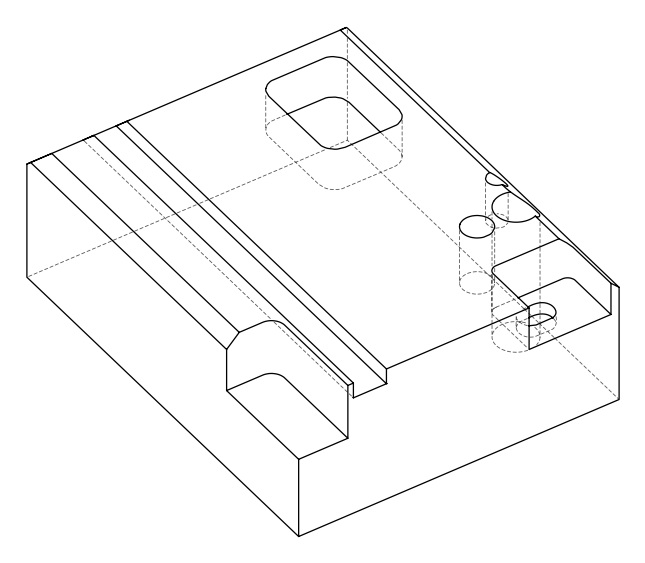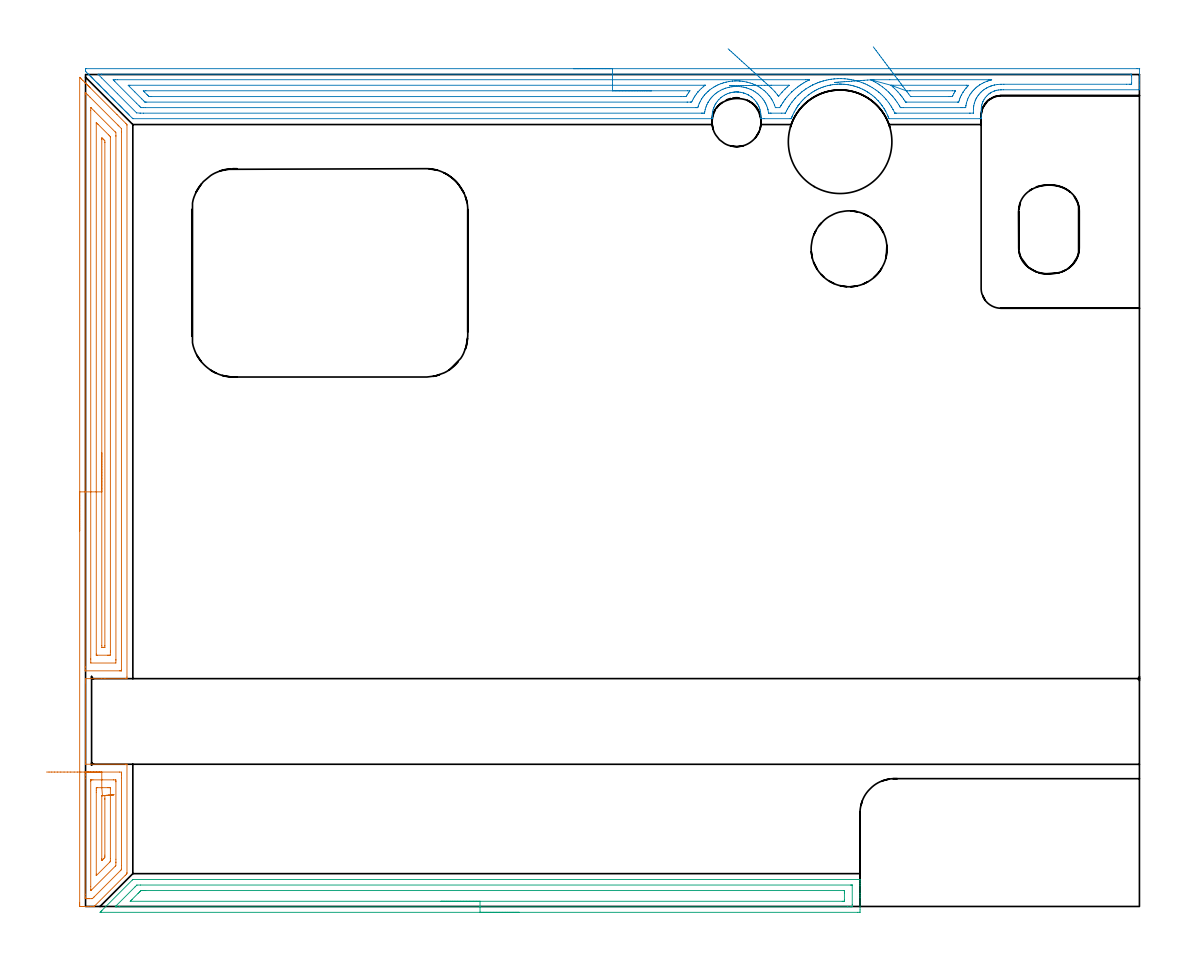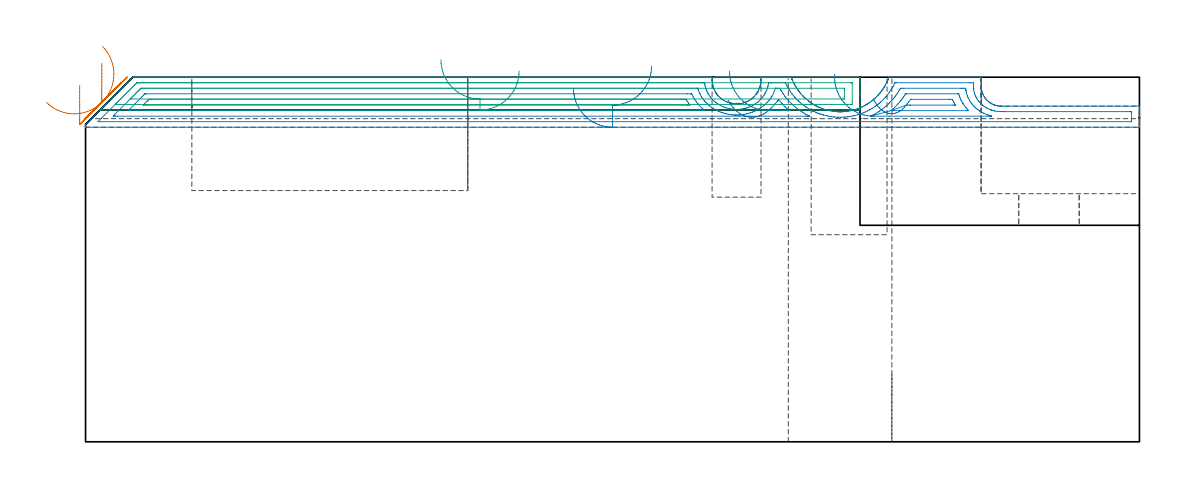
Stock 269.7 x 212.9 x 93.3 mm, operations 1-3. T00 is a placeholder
(PLAN: 13 operations, 7 tool changes, 53.4 min)
(1 AREA_MILL | FG_CHAMFER_SURFACE | UGT0205_001 | 7.82 min | 15551 mm3)
(2 AREA_MILL_1 | FG_CHAMFER_SURFACE_1 | UGT0205_001 | 9.6 min | 21459 mm3)
(3 AREA_MILL_2 | FG_CHAMFER_SURFACE_2 | UGT0205_001 | 4.81 min | 6845 mm3)
(4 MILL_CORNER_NOTCH_RECTANGULAR | CORNER_NOTCH_RECTANGULAR | NXT0201_012 | Follow Part, ap 4, ae 75% | 5.89 min | 87806 mm3)
(5 MILL_RECTANGULAR_POCKET | POCKET_RECTANGULAR_STRAIGHT | NXT0201_012 | Follow Part, ap 4, ae 75% | 5.32 min | 106301 mm3)
(6 MILL_RECTANGULAR_POCKET_1 | POCKET_RECTANGULAR_STRAIGHT_1 | NXT0201_010 | Follow Part, ap 2.5, ae 75% | 2.43 min | 11747 mm3)
(7 MILL_SLOT | SLOT_PARTIAL_RECTANGULAR | NXT0201_010 | Follow Part, ap 2.5, ae 75% | 11.99 min | 55012 mm3)
(8 MILL_RECTANGULAR_SLOT | SLOT_RECTANGULAR | NXT0201_012 | Follow Part, ap 4, ae 75% | 3.64 min | 61069 mm3)
(9 MILL_BLIND_HOLE_FROM_SOLID_MATERIAL | STEP1POCKET | NXT0201_012 | Spiral | 0.59 min | 11913 mm3)
(10 MILL_BLIND_HOLE_FROM_SOLID_MATERIAL_1 | STEP1POCKET_1 | NXT0201_010 | Spiral | 0.48 min | 3568 mm3)
(11 SPOT_DRILL | STEP1HOLE | NXT0321_9005460120000 | 0.05 min | 176 mm3)
(12 DRILL_THROUGH_HOLE_INTO_CENTER | STEP1HOLE | NXT0301_065 | 0.4 min | 6329 mm3)
(13 DRILL_TO_ENLARGE_THROUGH_HOLE | STEP1HOLE | UGT0301_388 | 0.42 min | 44346 mm3)
(TOOL UGT0205_001 | Chamfer Mill 20 x 3 x 45 deg. | D20 FL50 Z2)
(TOOL NXT0201_012 | ENDMILL 16mm [2P460-1600-NA 1630] | D16 FL38 Z6)
(TOOL NXT0201_010 | ENDMILL 10mm [2P460-1000-NA 1630] | D10 FL30 Z6)
(TOOL NXT0321_9005460120000 | NC Spot Drill, 142deg, 12mm, Carbide, Uncoated | D12 PA142 FL30 Z2)
(TOOL NXT0301_065 | Carbide Drill 9.4mm [860.1-0940-075A1-MM 2214] | D9.4 PA140 FL98 Z2)
(TOOL UGT0301_388 | Twist Drill 26.5 mm | D26.5 PA118 FL165 Z2)
(OP 1 AREA_MILL)
G17 G21 G94 G90
T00 M6
G54
G17 G0 G90 X-1.5 Y96.1 S1061 M3
G43 Z103.3 H0
Z91.2
G94 G1 Y96.138 Z90.328 F250.
Y96.252 Z89.463
Y96.441 Z88.612
Y96.703 Z87.78
Y97.037 Z86.974
Y97.44 Z86.2
Y97.908 Z85.464
Y98.44 Z84.772
Y99.029 Z84.129
Y99.672 Z83.539
Y100.364 Z83.008
Y101.1 Z82.54
Y101.874 Z82.137
Y102.68 Z81.803
Y103.512 Z81.541
Y104.364 Z81.352
Y105.228 Z81.238
Y106.1 Z81.2
X-1.499 Y212.171 Z81.199
X-1.494 Y212.183 Z81.203
X-1.474 Y212.171 Z81.224
X-1.334 Y212.035 Z81.365
X-1.247 Y211.947 Z81.453
X-1.042 Y211.742 Z81.658
X-0.7 Y211.402 Z81.996
X-0.218 Y210.918 Z82.481
X0.02 Y210.681 Z82.718
X0.175 Y210.528 Z82.87
X0.323 Y210.378 Z83.02
X0.467 Y210.234 Z83.165
X0.612 Y210.09 Z83.308
X0.751 Y209.95 Z83.449
X0.914 Y209.787 Z83.612
X1.05 Y209.652 Z83.746
X1.18 Y209.521 Z83.878
X8.05 Y202.65 Z90.749
X10.299 Y200.402 Z92.997
X10.515 Y200.183 Z93.212
X10.597 Y200.095 Z93.289
X10.6 Y199.955 Z93.3
Y58.726
X10.595 Y58.414 Z93.295
X10.593 Y58.31 Z93.293
X10.294 Y58.3 Z92.994
X4.946 Z87.646
X4.112 Z86.806
X0.003 Z82.697
Y58.182
Y57.832
X0. Y57.539 Z82.698
X0.007 Y57.467 Z82.686
X0.001 Y57.464 Z82.696
X0. Y57.462
Y57.426 Z82.7
Y57.337
X0.001 Y57.336 Z82.696
X0.007 Y57.332 Z82.686
Y57.319 Z82.688
X0. Y57.255 Z82.7
Y37.231
Y37.16 Z82.696
X0.001 Y37.159
X0. Y37.141 Z82.7
Y36.4
X10.238 Z92.937
X10.578 Y36.397 Z93.277
X10.6 Y36.39 Z93.299
Y8.67 Z93.3
X10.599 Y8.406 Z93.285
X10.5 Y8.298 Z93.194
X10.159 Y7.959 Z92.859
X2.362 Y0.162 Z85.061
X2.209 Y0.006 Z84.901
X2.19 Y0.002 Z84.882
X2.014 Y0. Z84.713
X1.31 Z84.009
X0.612 Z83.308
X-0.612 Z82.085
X-1.083 Z81.612
X-1.138 Y0.001 Z81.557
X-1.492 Y0.01 Z81.203
X-1.496 Y0.259 Z81.201
X-1.499 Y0.625
X-1.5 Y0.995 Z81.2
Y106.1
X-0.086 Z82.614
X-0.085 Y207.818 Z82.615
X-0.084 Y207.999 Z82.616
X-0.081 Y208.217 Z82.619
X-0.079 Y208.309 Z82.621
X-0.027 Y208.265 Z82.673
X0.248 Y207.999 Z82.948
X0.612 Y207.638 Z83.312
X1.145 Y207.106 Z83.845
X8.295 Y199.955 Z90.995
X8.488 Y199.761 Z91.188
X9.179 Y199.061 Z91.879
X9.184 Y198.349 Z91.884
X9.185 Y198.167 Z91.885
Y60.513
X9.184 Y60.335 Z91.884
X9.182 Y60.315 Z91.882
X9.181 Y60.311 Z91.881
X9.156 Y60.308 Z91.856
X9.045 Y60.303 Z91.745
X8.906 Y60.301 Z91.606
X8.697 Y60.3 Z91.397
X-0.053 Y60.299 Z82.647
X-0.073 Y60.303 Z82.627
X-0.077 Y60.305 Z82.623
X-0.081 Y60.327 Z82.619
X-0.084 Y60.513 Z82.616
X-0.086 Y61.226 Z82.614
Y61.407
Y106.1
X1.328 Z84.028
X1.329 Y203.692 Z84.029
X1.334 Y204.424 Z84.034
X1.335 Y204.439 Z84.035
X1.367 Y204.424 Z84.067
X1.487 Y204.31 Z84.187
X2.271 Y203.53 Z84.971
X7.613 Y198.187 Z90.313
X7.632 Y198.167 Z90.332
X7.764 Y198.012 Z90.464
X7.77 Y197.273 Z90.47
X7.771 Y197.112 Z90.471
Y63.195
X7.77 Y63.034 Z90.47
X7.764 Y62.301 Z90.464
X1.335 Z84.035
X1.333 Y62.459 Z84.033
X1.329 Y63.195 Z84.029
Y63.357
X1.328 Y106.1 Z84.028
X2.743 Z85.443
Y200.46
X2.744 Y200.532 Z85.444
X2.746 Y200.576 Z85.446
X2.747 Y200.586 Z85.447
X2.793 Y200.546 Z85.493
X3.083 Y200.264 Z85.783
X3.237 Y200.113 Z85.937
X5.863 Y197.488 Z88.563
X6.076 Y197.273 Z88.776
X6.299 Y197.04 Z88.999
X6.351 Y196.984 Z89.051
X6.353 Y196.957 Z89.053
X6.355 Y196.894 Z89.055
X6.357 Y196.768 Z89.057
Y65.371
X6.356 Y64.983 Z89.056
X6.353 Y64.482 Z89.053
X6.35 Y64.318 Z89.05
X6.197 Y64.31 Z88.897
X5.863 Y64.303 Z88.563
X5.655 Y64.301 Z88.355
X3.03 Y64.3 Z85.73
X2.851 Y64.304 Z85.551
X2.762 Y64.31 Z85.462
X2.749 Y64.313 Z85.449
X2.747 Y64.324 Z85.447
X2.745 Y64.349 Z85.445
X2.743 Y64.594 Z85.443
Y106.1
X4.157 Z86.857
Y196.334
X4.158 Y196.379 Z86.858
X4.164 Y196.721 Z86.864
X4.273 Y196.616 Z86.973
X4.518 Y196.379 Z87.218
X4.753 Y196.137 Z87.453
X4.936 Y195.928 Z87.636
X4.942 Y195.532 Z87.642
X4.943 Y195.486 Z87.643
Y66.752
X4.938 Y66.338 Z87.638
X4.937 Y66.319 Z87.637
X4.904 Y66.31 Z87.604
X4.805 Y66.305 Z87.505
X4.686 Y66.301 Z87.386
X4.573 Y66.3 Z87.273
X4.281 Y66.302 Z86.981
X4.235 Y66.304 Z86.935
X4.188 Y66.31 Z86.888
X4.164 Y66.319 Z86.864
X4.157 Y66.77 Z86.857
Y106.1
Y106.972 Z86.895
Y107.836 Z87.009
Y108.688 Z87.198
Y109.52 Z87.46
Y110.326 Z87.794
Y111.1 Z88.197
Y111.836 Z88.665
Y112.528 Z89.196
Y113.171 Z89.786
Y113.76 Z90.429
Y114.292 Z91.121
Y114.76 Z91.857
Y115.163 Z92.631
Y115.497 Z93.437
Y115.759 Z94.269
Y115.948 Z95.12
Y116.062 Z95.985
Y116.1 Z96.857
G0 Z103.3
X-9.986 Y34.4
Z86.856
G1 X-9.342 Z86.267
X-8.65 Z85.736
X-7.915 Z85.267
X-7.141 Z84.864
X-6.335 Z84.531
X-5.503 Z84.268
X-4.651 Z84.079
X-3.786 Z83.966
X-2.915 Z83.928
X-2.043 Z83.966
X-1.178 Z84.079
X-0.326 Z84.268
X0.506 Z84.531
X1.312 Z84.864
X2.085 Z85.267
X2.821 Z85.736
X3.513 Z86.267
X4.156 Z86.856
X8.677 Y34.398 Z91.377
X9.173 Y34.39 Z91.873
X9.183 Y33.882 Z91.883
X9.184 Y33.698 Z91.884
X9.186 Y32.985 Z91.886
Y32.804
Y10.458
X9.185 Y9.746 Z91.885
X9.182 Y9.564 Z91.882
X9.179 Y9.476 Z91.879
X9.175 Y9.436 Z91.875
X9.143 Y9.401 Z91.843
X9.034 Y9.287 Z91.734
X8.896 Y9.147 Z91.596
X2.163 Y2.413 Z84.863
X1.818 Y2.075 Z84.518
X1.77 Y2.032 Z84.47
X1.738 Y2.01 Z84.438
X1.689 Y2.007 Z84.389
X1.487 Y2.003 Z84.187
X1.016 Y2. Z83.716
X0.612 Z83.312
X0.14 Y2.001 Z82.84
X-0.028 Y2.007 Z82.672
X-0.061 Y2.01 Z82.639
X-0.079 Y2.021 Z82.621
X-0.081 Y2.058 Z82.619
X-0.084 Y2.231 Z82.616
X-0.085 Y2.413 Z82.615
X-0.086 Y3.126 Z82.614
Y32.804
X-0.084 Y33.515 Z82.616
X-0.082 Y33.698 Z82.618
X-0.071 Y34.396 Z82.629
X0.612 Y34.399 Z83.312
X0.8 Y34.4 Z83.5
X4.156 Z86.856
Y32.4
X7.134 Y32.399 Z89.834
X7.613 Y32.391 Z90.313
X7.765 Y32.387 Z90.465
X7.769 Y32.072 Z90.469
X7.771 Y31.91 Z90.471
Y12.083
X7.77 Y11.351 Z90.47
X7.768 Y11.192 Z90.468
X7.751 Y10.458 Z90.451
X7.683 Y10.385 Z90.383
X7.613 Y10.313 Z90.313
X1.487 Y4.187 Z84.187
X1.335 Y4.057 Z84.035
X1.332 Y4.201 Z84.032
X1.33 Y4.362 Z84.03
X1.328 Y5.094 Z84.028
X1.329 Y32.072 Z84.029
X1.332 Y32.234 Z84.032
X1.335 Y32.341 Z84.035
X1.343 Y32.391 Z84.043
X1.368 Y32.393 Z84.068
X1.487 Y32.397 Z84.187
X1.883 Y32.4 Z84.583
X4.156 Z86.856
Y30.4
X5.591 Z88.291
X5.863 Y30.398 Z88.563
X6.134 Y30.394 Z88.834
X6.315 Y30.39 Z89.015
X6.351 Y30.379 Z89.051
X6.353 Y30.351 Z89.053
X6.355 Y30.291 Z89.055
X6.357 Y30.122 Z89.057
X6.356 Y12.245 Z89.056
X6.354 Y11.744 Z89.054
X6.35 Y11.547 Z89.05
X6.344 Y11.505 Z89.044
X6.309 Y11.466 Z89.009
X6.201 Y11.351 Z88.901
X2.818 Y7.967 Z85.518
X2.78 Y7.931 Z85.48
X2.755 Y7.911 Z85.455
X2.75 Y7.909 Z85.45
X2.748 Y7.92 Z85.448
X2.744 Y8.031 Z85.444
X2.743 Y8.1 Z85.443
Y8.281
Y29.228
X2.744 Y29.733 Z85.444
X2.747 Y30.122 Z85.447
X2.75 Y30.372 Z85.45
X2.758 Y30.39 Z85.458
X2.803 Y30.394 Z85.503
X2.875 Y30.398 Z85.575
X2.966 Y30.4 Z85.666
X4.156 Z86.856
X4.323 Y28.348 Z87.023
X4.926 Y28.397 Z87.626
X4.931 Y28.393 Z87.631
X4.937 Y28.386 Z87.637
X4.939 Y28.335 Z87.639
X4.943 Y27.532 Z87.643
Y27.486
Y13.139
X4.938 Y12.738 Z87.638
X4.934 Y12.544 Z87.634
X4.874 Y12.478 Z87.574
X4.818 Y12.419 Z87.518
X4.647 Y12.245 Z87.347
X4.552 Y12.15 Z87.252
X4.376 Y11.976 Z87.076
X4.206 Y11.81 Z86.906
X4.169 Y11.778 Z86.869
X4.164 Y11.776 Z86.864
X4.162 Y11.802 Z86.862
X4.159 Y11.881 Z86.859
X4.157 Y12.2 Z86.857
Y28.289
X4.158 Y28.335 Z86.858
X4.323 Y28.348 Z87.023
X4.912 Y28.397 Z87.666
X5.442 Y28.441 Z88.357
X5.911 Y28.479 Z89.092
X6.314 Y28.513 Z89.865
X6.648 Y28.54 Z90.67
X6.91 Y28.562 Z91.502
X7.1 Y28.578 Z92.353
X7.215 Y28.587 Z93.218
X7.254 Y28.59 Z94.09
X7.218 Y28.587 Z94.961
X7.106 Y28.578 Z95.826
X6.919 Y28.563 Z96.678
X6.659 Y28.541 Z97.511
X6.328 Y28.514 Z98.317
X5.928 Y28.481 Z99.092
X5.462 Y28.442 Z99.828
X4.934 Y28.399 Z100.521
X4.347 Y28.35 Z101.166
G0 Z103.3
M5
M2
(OP 2 AREA_MILL_1)
G17 G21 G94 G90
T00 M6
G54
G17 G0 G90 X124.85 Y214.4 S1061 M3
G43 Z103.3 H0
Z90.5
G94 G1 X124.888 Z89.628 F250.
X125.002 Z88.764
X125.191 Z87.912
X125.453 Z87.08
X125.787 Z86.274
X126.19 Z85.5
X126.659 Z84.764
X127.19 Z84.072
X127.779 Z83.429
X128.422 Z82.84
X129.114 Z82.309
X129.85 Z81.84
X130.624 Z81.437
X131.43 Z81.103
X132.262 Z80.841
X133.114 Z80.652
X133.979 Z80.538
X134.85 Z80.5
X269.099
X269.697 Y214.397 Z80.499
X269.698 Y214.396 Z80.5
X269.7 Y212.907 Z81.988
Y211.433 Z83.464
Y210.23 Z84.664
Y209.61 Z85.289
Y209.235 Z85.664
Y209.117 Z85.775
X269.69 Y209.003 Z85.888
X269.545 Y209. Z85.9
X234.854 Y208.997 Z85.901
X234.323 Z85.899
X234.305 Y208.996
X234.248 Y208.994 Z85.902
X234.1 Y208.986 Z85.904
X233.651 Y208.949 Z85.949
X233.205 Y208.871 Z86.024
X232.967 Y208.811 Z86.081
X232.919 Y208.8 Z86.094
X232.762 Y208.755 Z86.144
X232.722 Y208.743 Z86.156
X232.638 Y208.717 Z86.181
X232.521 Y208.669 Z86.226
X232.311 Y208.586 Z86.312
X231.857 Y208.363 Z86.535
X231.629 Y208.224 Z86.671
X231.503 Y208.149 Z86.748
X231.417 Y208.098 Z86.8
X231.331 Y208.034 Z86.865
X231.196 Y207.933 Z86.967
X231.09 Y207.851 Z87.045
X231.061 Y207.83 Z87.068
X230.784 Y207.583 Z87.317
X230.523 Y207.32 Z87.578
X230.221 Y206.943 Z87.955
X229.93 Y206.508 Z88.389
X229.683 Y206.056 Z88.843
X229.629 Y205.943 Z88.957
X229.565 Y205.77 Z89.129
X229.488 Y205.559 Z89.341
X229.371 Y205.169 Z89.73
X229.311 Y204.877 Z90.02
X229.279 Y204.726 Z90.171
X229.261 Y204.569 Z90.328
X229.226 Y204.281 Z90.616
X229.204 Y203.393 Z91.504
X229.199 Y201.933 Z92.962
X229.19 Y201.603 Z93.29
X228.952 Y201.6 Z93.3
X205.756
X205.606 Y201.603 Z93.289
X205.548 Y201.734 Z93.161
X205.426 Y202.045 Z92.854
X205.366 Y202.201 Z92.698
X205.31 Y202.329 Z92.571
X205.233 Y202.507 Z92.392
X204.802 Y203.393 Z91.504
X204.724 Y203.539 Z91.357
X204.633 Y203.713 Z91.187
X204.593 Y203.788 Z91.112
X204.447 Y204.036 Z90.863
X204.418 Y204.081 Z90.818
X204.291 Y204.282 Z90.618
X203.972 Y204.748 Z90.151
X203.882 Y204.877 Z90.018
X203.79 Y205.014 Z89.885
X203.699 Y205.147 Z89.752
X203.675 Y205.177 Z89.722
X203.556 Y205.324 Z89.572
X203.383 Y205.542 Z89.358
X203.323 Y205.617 Z89.282
X203.193 Y205.77 Z89.127
X202.951 Y206.056 Z88.843
X202.856 Y206.16 Z88.739
X202.806 Y206.216 Z88.684
X202.444 Y206.584 Z88.314
X202.074 Y206.942 Z87.954
X201.911 Y207.091 Z87.805
X201.891 Y207.107 Z87.788
X201.467 Y207.464 Z87.434
X201.008 Y207.829 Z87.067
X200.55 Y208.149 Z86.749
X200.404 Y208.244 Z86.651
X200.261 Y208.339 Z86.558
X200.122 Y208.43 Z86.467
X200.096 Y208.446 Z86.452
X199.958 Y208.528 Z86.368
X199.643 Y208.717 Z86.181
X199.511 Y208.789 Z86.11
X199.228 Y208.943 Z85.956
X198.783 Y209.163 Z85.735
X198.336 Y209.369 Z85.531
X198.042 Y209.49 Z85.409
X197.749 Y209.605 Z85.294
X197.661 Y209.636 Z85.262
X197.44 Y209.715 Z85.184
X196.994 Y209.858 Z85.04
X196.717 Y209.937 Z84.959
X196.546 Y209.987 Z84.91
X196.099 Y210.099 Z84.799
X195.943 Y210.132 Z84.766
X195.651 Y210.196 Z84.704
X195.205 Y210.275 Z84.624
X195.051 Y210.297 Z84.601
X194.757 Y210.34 Z84.559
X194.311 Y210.389 Z84.509
X194.159 Y210.401 Z84.497
X193.863 Y210.424 Z84.475
X193.528 Y210.437 Z84.462
X193.36 Y210.443 Z84.454
X193.266 Y210.442 Z84.45
X193.217 Z84.449
X193.024 Y210.444
X192.929 Y210.445 Z84.452
X192.857
X192.522 Y210.43 Z84.463
X192.374 Y210.42 Z84.471
X192.075 Y210.403 Z84.493
X191.692 Y210.368 Z84.531
X191.628 Y210.362 Z84.537
X191.164 Y210.302 Z84.598
X190.733 Y210.231 Z84.667
X190.59 Y210.201 Z84.694
X190.287 Y210.143 Z84.755
X189.839 Y210.037 Z84.862
X189.393 Y209.912 Z84.987
X189.204 Y209.851 Z85.048
X188.806 Y209.718 Z85.174
X188.498 Y209.622 Z85.277
X188.451 Y209.605 Z85.294
X188.435 Y209.599 Z85.301
X188.36 Y209.568 Z85.331
X188.026 Y209.432 Z85.465
X187.604 Y209.25 Z85.649
X187.155 Y209.033 Z85.865
X187.021 Y208.963 Z85.934
X186.71 Y208.803 Z86.096
X186.575 Y208.728 Z86.17
X186.556 Y208.717 Z86.181
X186.146 Y208.463 Z86.436
X185.816 Y208.258 Z86.642
X185.683 Y208.166 Z86.733
X185.196 Y207.831 Z87.069
X185.131 Y207.781 Z87.119
X184.922 Y207.618 Z87.28
X184.126 Y206.943 Z87.956
X184.028 Y206.855 Z88.044
X183.899 Y206.726 Z88.172
X183.632 Y206.46 Z88.438
X183.453 Y206.272 Z88.627
X183.248 Y206.056 Z88.843
X183.134 Y205.926 Z88.973
X182.784 Y205.491 Z89.409
X182.651 Y205.324 Z89.572
X182.561 Y205.213 Z89.686
X182.525 Y205.169 Z89.73
X182.366 Y204.954 Z89.945
X182.309 Y204.877 Z90.019
X182.263 Y204.816 Z90.082
X182.239 Y204.784 Z90.115
X182.054 Y204.497 Z90.401
X182.012 Y204.431 Z90.465
X181.966 Y204.361 Z90.537
X181.914 Y204.282 Z90.617
X181.796 Y204.081 Z90.817
X181.741 Y203.985 Z90.91
X181.669 Y203.864 Z91.035
X181.392 Y203.394 Z91.505
X181.345 Y203.309 Z91.59
X180.97 Y202.507 Z92.392
X180.84 Y202.201 Z92.695
X180.782 Y202.064 Z92.834
X180.776 Y202.051 Z92.848
X180.639 Y201.707 Z93.19
X180.594 Y201.604 Z93.29
X180.33 Y201.6 Z93.3
X173.639
X172.831 Y201.606 Z93.292
X172.834 Y201.74 Z93.159
X172.843 Y202.063 Z92.836
X172.833 Y202.507 Z92.392
X172.795 Y202.952 Z91.948
X172.725 Y203.395 Z91.505
X172.62 Y203.84 Z91.059
X172.557 Y204.051 Z90.848
X172.487 Y204.28 Z90.617
X172.433 Y204.431 Z90.464
X172.404 Y204.512 Z90.385
X172.301 Y204.742 Z90.156
X172.256 Y204.843 Z90.055
X172.091 Y205.167 Z89.728
X171.995 Y205.324 Z89.571
X171.864 Y205.542 Z89.358
X171.855 Y205.557 Z89.342
X171.817 Y205.619 Z89.28
X171.713 Y205.77 Z89.126
X171.517 Y206.056 Z88.843
X171.102 Y206.518 Z88.381
X170.664 Y206.943 Z87.956
X170.616 Y206.985 Z87.914
X170.368 Y207.169 Z87.729
X170.249 Y207.257 Z87.639
X170.177 Y207.311 Z87.586
X169.722 Y207.607 Z87.289
X169.625 Y207.661 Z87.234
X169.518 Y207.721 Z87.175
X169.308 Y207.83 Z87.068
X168.827 Y208.028 Z86.868
X168.732 Y208.059 Z86.835
X168.547 Y208.124 Z86.775
X168.472 Y208.149 Z86.749
X168.383 Y208.179 Z86.719
X167.933 Y208.296 Z86.602
X167.84 Y208.312 Z86.584
X167.487 Y208.377 Z86.523
X167.072 Y208.422 Z86.47
X167.039 Y208.426 Z86.467
X166.973 Y208.431 Z86.464
X166.937 Y208.433 Z86.461
X166.815 Y208.442 Z86.456
X166.592 Y208.448 Z86.45
X166.502 Y208.446 Z86.453
X166.368 Y208.441 Z86.456
X166.145 Y208.426 Z86.469
X166.053 Y208.413 Z86.479
X165.82 Y208.387 Z86.508
X165.697 Y208.372 Z86.523
X165.251 Y208.291 Z86.603
X165.164 Y208.267 Z86.626
X165.075 Y208.246 Z86.651
X164.986 Y208.223 Z86.676
X164.801 Y208.175 Z86.725
X164.357 Y208.023 Z86.876
X163.895 Y207.83 Z87.068
X163.826 Y207.791 Z87.105
X163.462 Y207.596 Z87.303
X163.006 Y207.301 Z87.599
X162.752 Y207.108 Z87.788
X162.636 Y207.021 Z87.875
X162.568 Y206.971 Z87.927
X162.535 Y206.943 Z87.955
X162.094 Y206.514 Z88.385
X161.684 Y206.056 Z88.843
X161.379 Y205.613 Z89.286
X161.249 Y205.398 Z89.5
X161.204 Y205.324 Z89.573
X161.149 Y205.234 Z89.665
X161.11 Y205.169 Z89.73
X160.926 Y204.802 Z90.097
X160.78 Y204.47 Z90.427
X160.766 Y204.431 Z90.466
X160.712 Y204.281 Z90.617
X160.58 Y203.84 Z91.058
X160.475 Y203.394 Z91.504
X160.448 Y203.222 Z91.677
X160.405 Y202.952 Z91.947
X160.394 Y202.82 Z92.079
X160.367 Y202.507 Z92.392
X160.361 Y202.063 Z92.836
X160.367 Y201.896 Z93.003
X160.371 Y201.672 Z93.221
X160.368 Y201.603 Z93.289
X160.257 Y201.6 Z93.3
X12.161
X12.105 Y201.606 Z93.291
X12.068 Y201.634 Z93.264
X11.956 Y201.744 Z93.155
X11.269 Y202.432 Z92.467
X11.201 Y202.498 Z92.398
X11.135 Y202.565 Z92.334
X10.971 Y202.729 Z92.17
X10.904 Y202.796 Z92.101
X10.839 Y202.862 Z92.037
X10.674 Y203.027 Z91.872
X10.607 Y203.093 Z91.803
X10.542 Y203.159 Z91.74
X10.377 Y203.325 Z91.574
X10.31 Y203.391 Z91.506
X10.245 Y203.456 Z91.443
X10.079 Y203.622 Z91.277
X10.012 Y203.688 Z91.209
X9.948 Y203.753 Z91.146
X9.782 Y203.92 Z90.979
X9.715 Y203.985 Z90.911
X9.651 Y204.051 Z90.849
X9.484 Y204.218 Z90.681
X9.418 Y204.283 Z90.614
X9.355 Y204.348 Z90.551
X9.187 Y204.515 Z90.384
X9.121 Y204.58 Z90.316
X9.058 Y204.645 Z90.254
X8.89 Y204.813 Z90.086
X8.824 Y204.877 Z90.019
X8.761 Y204.942 Z89.957
X8.592 Y205.111 Z89.788
X8.527 Y205.175 Z89.722
X8.464 Y205.239 Z89.66
X8.295 Y205.408 Z89.491
X8.23 Y205.472 Z89.424
X8.168 Y205.536 Z89.363
X7.998 Y205.706 Z89.193
X7.933 Y205.77 Z89.127
X7.871 Y205.833 Z89.066
X7.7 Y206.004 Z88.895
X7.636 Y206.067 Z88.83
X7.574 Y206.13 Z88.769
X7.403 Y206.301 Z88.598
X7.339 Y206.364 Z88.532
X7.277 Y206.427 Z88.472
X7.105 Y206.599 Z88.3
X7.042 Y206.662 Z88.235
X6.98 Y206.724 Z88.175
X6.808 Y206.897 Z88.002
X6.745 Y206.959 Z87.938
X6.684 Y207.021 Z87.878
X6.511 Y207.195 Z87.705
X6.448 Y207.257 Z87.64
X6.387 Y207.318 Z87.581
X6.213 Y207.492 Z87.407
X6.15 Y207.554 Z87.343
X6.09 Y207.615 Z87.284
X5.916 Y207.79 Z87.109
X5.853 Y207.851 Z87.045
X5.793 Y207.913 Z86.987
X5.618 Y208.088 Z86.812
X5.556 Y208.149 Z86.748
X5.496 Y208.21 Z86.689
X5.321 Y208.385 Z86.514
X5.259 Y208.446 Z86.451
X5.2 Y208.507 Z86.392
X5.024 Y208.683 Z86.216
X4.962 Y208.743 Z86.153
X4.903 Y208.804 Z86.095
X4.726 Y208.981 Z85.919
X4.665 Y209.041 Z85.856
X4.606 Y209.101 Z85.798
X4.429 Y209.278 Z85.621
X4.368 Y209.338 Z85.559
X4.309 Y209.398 Z85.501
X4.132 Y209.576 Z85.323
X4.071 Y209.636 Z85.261
X4.013 Y209.695 Z85.204
X3.834 Y209.874 Z85.025
X3.774 Y209.933 Z84.964
X3.716 Y209.992 Z84.907
X3.537 Y210.171 Z84.728
X3.477 Y210.23 Z84.667
X3.419 Y210.289 Z84.61
X3.239 Y210.469 Z84.43
X3.18 Y210.528 Z84.369
X3.122 Y210.586 Z84.313
X2.942 Y210.767 Z84.132
X2.883 Y210.825 Z84.072
X2.825 Y210.883 Z84.016
X2.645 Y211.064 Z83.835
X2.586 Y211.122 Z83.774
X2.529 Y211.18 Z83.719
X2.347 Y211.362 Z83.537
X2.289 Y211.42 Z83.477
X2.232 Y211.478 Z83.422
X2.05 Y211.66 Z83.239
X1.991 Y211.717 Z83.18
X1.935 Y211.775 Z83.125
X1.752 Y211.957 Z82.942
X1.694 Y212.015 Z82.882
X1.638 Y212.072 Z82.828
X1.455 Y212.255 Z82.644
X1.397 Y212.312 Z82.585
X1.342 Y212.369 Z82.53
X1.158 Y212.553 Z82.346
X1.1 Y212.609 Z82.288
X1.045 Y212.666 Z82.233
X0.86 Y212.85 Z82.049
X0.803 Y212.907 Z81.99
X0.638 Y213.074 Z81.826
X0.563 Y213.149 Z81.751
X0.174 Y213.537 Z81.362
X-0.032 Y213.773 Z81.126
X-0.037 Y213.782 Z81.116
X-0.01 Y214.042 Z80.858
X0.01 Y214.394 Z80.506
X0.06 Y214.4 Z80.5
X0.068
X134.85
Y212.986 Z81.914
X267.394 Y212.985 Z81.915
X267.551 Y212.982 Z81.918
X267.655 Y212.979 Z81.921
X267.691 Y212.972 Z81.928
X267.693 Y212.961 Z81.939
X267.696 Y212.907 Z81.993
X267.7 Y212.522 Z82.378
Y210.737 Z84.163
X267.698 Y210.609 Z84.291
X267.695 Y210.506 Z84.394
X267.69 Y210.439 Z84.461
X267.683 Y210.421 Z84.479
X267.668 Y210.42 Z84.48
X267.315 Y210.415 Z84.485
X267.13 Y210.414 Z84.486
X266.422
X235.016 Y210.412 Z84.488
X234.305 Y210.406 Z84.494
X234.134 Y210.401 Z84.499
X233.413 Y210.347 Z84.553
X233.307 Y210.336 Z84.564
X232.648 Y210.23 Z84.67
X232.521 Y210.202 Z84.698
X232.141 Y210.098 Z84.802
X231.848 Y210.011 Z84.889
X231.754 Y209.98 Z84.92
X231.629 Y209.933 Z84.967
X231.208 Y209.758 Z85.142
X230.737 Y209.528 Z85.372
X230.613 Y209.462 Z85.438
X230.399 Y209.338 Z85.562
X230.057 Y209.126 Z85.774
X229.844 Y208.972 Z85.928
X229.546 Y208.744 Z86.156
X229.212 Y208.446 Z86.454
X229.079 Y208.32 Z86.58
X228.952 Y208.191 Z86.709
X228.658 Y207.848 Z87.052
X228.427 Y207.554 Z87.346
X228.279 Y207.335 Z87.565
X228.06 Y207.003 Z87.897
X227.939 Y206.783 Z88.117
X227.876 Y206.662 Z88.238
X227.737 Y206.38 Z88.52
X227.657 Y206.173 Z88.727
X227.517 Y205.77 Z89.13
X227.436 Y205.501 Z89.399
X227.301 Y204.877 Z90.023
X227.282 Y204.764 Z90.136
X227.243 Y204.399 Z90.501
X227.22 Y203.985 Z90.915
X227.218 Y203.935 Z90.965
X227.202 Y203.093 Z91.807
X227.201 Y203.061 Z91.839
X227.194 Y203.028 Z91.872
X227.168 Y203.021 Z91.879
X226.354 Y203.015 Z91.885
X226.276 Y203.014 Z91.886
X207.462
X207.304 Y203.016 Z91.884
X207.199 Y203.018 Z91.882
X207.119 Y203.021 Z91.879
X207.102 Y203.033 Z91.867
X207.071 Y203.093 Z91.807
X206.649 Y203.94 Z90.96
X206.633 Y203.97 Z90.93
X206.624 Y203.985 Z90.915
X206.308 Y204.537 Z90.363
X206.094 Y204.877 Z90.023
X205.756 Y205.383 Z89.517
X205.484 Y205.77 Z89.13
X204.864 Y206.545 Z88.355
X204.762 Y206.662 Z88.238
X204.383 Y207.077 Z87.823
X203.972 Y207.501 Z87.399
X203.917 Y207.554 Z87.346
X203.48 Y207.958 Z86.942
X203.08 Y208.301 Z86.599
X202.903 Y208.446 Z86.454
X202.501 Y208.762 Z86.138
X202.188 Y208.985 Z85.915
X201.666 Y209.338 Z85.562
X201.296 Y209.573 Z85.327
X200.719 Y209.915 Z84.985
X200.404 Y210.08 Z84.82
X200.105 Y210.23 Z84.67
X199.511 Y210.507 Z84.393
X199.025 Y210.716 Z84.184
X198.619 Y210.871 Z84.029
X197.891 Y211.122 Z83.778
X197.727 Y211.173 Z83.727
X197.655 Y211.194 Z83.706
X196.835 Y211.409 Z83.491
X196.465 Y211.492 Z83.408
X195.943 Y211.595 Z83.305
X195.378 Y211.687 Z83.213
X195.051 Y211.732 Z83.168
X194.372 Y211.801 Z83.099
X194.159 Y211.817 Z83.083
X193.43 Y211.851 Z83.049
X193.266 Y211.853 Z83.047
X192.539 Y211.85 Z83.05
X192.514 Y211.849 Z83.051
X192.374 Y211.84 Z83.06
X191.707 Y211.79 Z83.11
X191.482 Y211.768 Z83.132
X190.902 Y211.702 Z83.198
X190.756 Y211.682 Z83.218
X190.59 Y211.656 Z83.244
X190.137 Y211.575 Z83.325
X189.698 Y211.488 Z83.412
X189.402 Y211.418 Z83.482
X188.806 Y211.264 Z83.636
X188.695 Y211.233 Z83.667
X188.33 Y211.122 Z83.778
X187.971 Y211.007 Z83.893
X187.914 Y210.987 Z83.913
X187.593 Y210.875 Z84.025
X187.359 Y210.785 Z84.115
X187.021 Y210.648 Z84.252
X186.73 Y210.522 Z84.378
X186.129 Y210.25 Z84.65
X186.116 Y210.244 Z84.656
X186.088 Y210.23 Z84.67
X185.531 Y209.937 Z84.963
X185.237 Y209.772 Z85.128
X184.967 Y209.608 Z85.292
X184.53 Y209.338 Z85.562
X184.39 Y209.248 Z85.652
X184.345 Y209.218 Z85.682
X183.893 Y208.898 Z86.002
X183.453 Y208.574 Z86.326
X183.381 Y208.518 Z86.382
X183.295 Y208.446 Z86.454
X182.898 Y208.109 Z86.791
X182.561 Y207.818 Z87.082
X182.424 Y207.691 Z87.209
X182.284 Y207.554 Z87.346
X181.669 Y206.925 Z87.975
X181.543 Y206.787 Z88.113
X181.434 Y206.662 Z88.238
X181.138 Y206.3 Z88.6
X180.776 Y205.854 Z89.046
X180.74 Y205.806 Z89.094
X180.714 Y205.77 Z89.13
X180.372 Y205.282 Z89.618
X180.108 Y204.877 Z90.023
X180.021 Y204.74 Z90.16
X179.884 Y204.513 Z90.387
X179.691 Y204.178 Z90.722
X179.584 Y203.985 Z90.915
X179.383 Y203.595 Z91.305
X179.133 Y203.093 Z91.807
X179.102 Y203.037 Z91.863
X179.091 Y203.021 Z91.879
X179.067 Y203.018 Z91.882
X178.992 Y203.017 Z91.883
X178.179 Y203.014 Z91.886
X175.424
X175.345
X175.187 Y203.016 Z91.884
X174.871 Y203.021 Z91.879
X174.8 Y203.023 Z91.877
X174.798 Y203.029 Z91.871
X174.791 Y203.051 Z91.849
X174.783 Y203.093 Z91.807
X174.636 Y203.88 Z91.02
X174.612 Y203.985 Z90.915
X174.596 Y204.05 Z90.85
X174.531 Y204.282 Z90.618
X174.326 Y204.877 Z90.023
X174.113 Y205.351 Z89.549
X173.892 Y205.77 Z89.13
X173.8 Y205.93 Z88.97
X173.639 Y206.193 Z88.707
X173.313 Y206.662 Z88.238
X172.747 Y207.31 Z87.59
X172.497 Y207.554 Z87.346
X172.166 Y207.868 Z87.032
X171.855 Y208.107 Z86.793
X171.374 Y208.446 Z86.454
X170.963 Y208.709 Z86.191
X170.401 Y209.008 Z85.892
X170.071 Y209.146 Z85.754
X169.576 Y209.338 Z85.562
X169.179 Y209.47 Z85.43
X168.993 Y209.524 Z85.376
X168.582 Y209.627 Z85.273
X168.286 Y209.685 Z85.215
X167.866 Y209.759 Z85.141
X167.394 Y209.815 Z85.086
X166.883 Y209.849 Z85.051
X166.502 Y209.855 Z85.045
X166.008 Y209.832 Z85.068
X165.61 Y209.791 Z85.109
X165.209 Y209.739 Z85.161
X164.718 Y209.649 Z85.251
X164.467 Y209.589 Z85.311
X163.826 Y209.409 Z85.491
X163.772 Y209.392 Z85.508
X163.615 Y209.338 Z85.562
X163.124 Y209.148 Z85.752
X163.045 Y209.115 Z85.785
X162.933 Y209.064 Z85.836
X162.521 Y208.859 Z86.041
X162.041 Y208.587 Z86.313
X161.954 Y208.533 Z86.367
X161.821 Y208.446 Z86.454
X161.427 Y208.168 Z86.732
X161.149 Y207.959 Z86.941
X160.929 Y207.774 Z87.126
X160.699 Y207.554 Z87.346
X160.479 Y207.336 Z87.564
X160.257 Y207.1 Z87.8
X160.053 Y206.866 Z88.034
X159.887 Y206.662 Z88.238
X159.674 Y206.353 Z88.547
X159.365 Y205.879 Z89.021
X159.324 Y205.81 Z89.09
X159.302 Y205.77 Z89.13
X159.025 Y205.218 Z89.682
X158.875 Y204.877 Z90.023
X158.768 Y204.583 Z90.317
X158.593 Y203.985 Z90.915
X158.568 Y203.89 Z91.01
X158.473 Y203.455 Z91.445
X158.423 Y203.143 Z91.757
X158.414 Y203.093 Z91.807
X158.404 Y203.042 Z91.858
X158.398 Y203.023 Z91.877
X158.212 Y203.019 Z91.881
X157.897 Y203.016 Z91.884
X157.739 Y203.014 Z91.886
X157.66
X14.837
X14.02 Y203.018 Z91.882
X13.945 Y203.021 Z91.879
X13.063 Y203.093 Z91.807
X13.053 Y203.099 Z91.801
X8.155 Y208. Z86.9
X4.144 Y212.015 Z82.885
X3.255 Y212.907 Z81.993
X3.239 Y212.925 Z81.975
X3.219 Y212.979 Z81.921
X3.239 Y212.98 Z81.92
X4.053 Y212.985 Z81.915
X4.132 Y212.986 Z81.914
X134.85
Y211.571 Z83.329
X184.345
X184.789
X184.933 Y211.569 Z83.331
X185.237 Y211.564 Z83.336
X185.271 Y211.551 Z83.349
X185.257 Y211.541 Z83.359
X185.237 Y211.53 Z83.37
X184.371 Y211.097 Z83.803
X184.345 Y211.083 Z83.817
X183.809 Y210.767 Z84.133
X183.453 Y210.551 Z84.349
X183.256 Y210.427 Z84.473
X182.954 Y210.23 Z84.67
X182.72 Y210.071 Z84.829
X182.561 Y209.958 Z84.942
X182.205 Y209.694 Z85.206
X181.744 Y209.338 Z85.562
X181.702 Y209.304 Z85.596
X181.669 Y209.276 Z85.624
X181.224 Y208.891 Z86.009
X180.776 Y208.5 Z86.4
X180.749 Y208.474 Z86.426
X180.721 Y208.446 Z86.454
X179.869 Y207.569 Z87.331
X179.857 Y207.554 Z87.346
X179.466 Y207.08 Z87.82
X179.125 Y206.662 Z88.238
X179.066 Y206.588 Z88.312
X178.992 Y206.492 Z88.408
X178.693 Y206.069 Z88.831
X178.488 Y205.77 Z89.13
X178.335 Y205.535 Z89.365
X178.1 Y205.161 Z89.739
X177.993 Y204.984 Z89.916
X177.928 Y204.877 Z90.023
X177.65 Y204.435 Z90.465
X176.641 Y204.429 Z90.471
X176.58 Y204.43 Z90.47
X176.55 Y204.432 Z90.468
X176.541 Y204.435 Z90.465
X176.535 Y204.448 Z90.452
X176.316 Y205.096 Z89.804
X176.023 Y205.77 Z89.13
X175.708 Y206.377 Z88.523
X175.533 Y206.662 Z88.238
X175.424 Y206.836 Z88.064
X175.125 Y207.261 Z87.639
X174.884 Y207.554 Z87.346
X174.531 Y207.958 Z86.942
X174.051 Y208.446 Z86.454
X173.639 Y208.824 Z86.076
X172.943 Y209.338 Z85.562
X172.747 Y209.475 Z85.425
X172.352 Y209.733 Z85.167
X171.855 Y210.003 Z84.897
X171.409 Y210.23 Z84.67
X170.963 Y210.413 Z84.487
X170.66 Y210.533 Z84.367
X170.071 Y210.736 Z84.164
X169.37 Y210.931 Z83.969
X169.179 Y210.977 Z83.923
X168.434 Y211.122 Z83.778
X168.286 Y211.147 Z83.753
X168.257 Y211.152 Z83.748
X168.149 Y211.164 Z83.736
X167.685 Y211.214 Z83.686
X167.394 Y211.239 Z83.661
X167.269 Y211.248 Z83.652
X166.958 Y211.263 Z83.637
X166.502 Y211.269 Z83.631
X166.358 Y211.266 Z83.634
X166.064 Y211.252 Z83.648
X165.61 Y211.222 Z83.678
X165.518 Y211.214 Z83.686
X164.749 Y211.122 Z83.778
X164.722 Y211.118 Z83.782
X164.718 Y211.117 Z83.783
X163.982 Y210.966 Z83.934
X163.826 Y210.928 Z83.972
X163.281 Y210.775 Z84.125
X162.933 Y210.671 Z84.229
X162.608 Y210.556 Z84.344
X162.041 Y210.338 Z84.562
X161.965 Y210.306 Z84.594
X161.797 Y210.23 Z84.67
X161.366 Y210.014 Z84.886
X161.149 Y209.894 Z85.006
X160.796 Y209.691 Z85.209
X160.244 Y209.338 Z85.562
X159.74 Y208.964 Z85.936
X159.365 Y208.657 Z86.243
X159.254 Y208.557 Z86.343
X159.139 Y208.446 Z86.454
X158.807 Y208.112 Z86.788
X158.473 Y207.754 Z87.146
X158.38 Y207.647 Z87.253
X158.305 Y207.554 Z87.346
X157.993 Y207.142 Z87.758
X157.67 Y206.662 Z88.238
X157.635 Y206.608 Z88.292
X157.581 Y206.52 Z88.38
X157.316 Y206.034 Z88.866
X157.18 Y205.77 Z89.13
X157.025 Y205.433 Z89.467
X156.811 Y204.877 Z90.023
X156.779 Y204.787 Z90.113
X156.688 Y204.486 Z90.414
X156.665 Y204.439 Z90.461
X156.657 Y204.435 Z90.465
X156.633 Y204.432 Z90.468
X156.578 Y204.43 Z90.47
X156.467 Y204.429 Z90.471
X156.245 Y204.428 Z90.472
X15.286 Y204.429 Z90.471
X14.837 Y204.431 Z90.469
X14.388 Y204.435 Z90.465
X14.173 Y204.439 Z90.461
X13.945 Y204.658 Z90.242
X13.724 Y204.877 Z90.023
X13.053 Y205.548 Z89.352
X7.486 Y211.122 Z83.778
X7.273 Y211.34 Z83.56
X7.134 Y211.485 Z83.415
X7.064 Y211.565 Z83.335
X7.102 Y211.567 Z83.333
X7.253 Y211.57 Z83.33
X7.7 Y211.571 Z83.329
X8.143
X134.85
Y210.157 Z84.743
X158.307 Y210.156 Z84.744
X158.473 Y210.155 Z84.745
X158.551 Y210.152 Z84.748
X158.556 Y210.148 Z84.752
Y210.147 Z84.753
X158.059 Y209.751 Z85.149
X157.581 Y209.339 Z85.561
X157.137 Y208.89 Z86.01
X156.723 Y208.446 Z86.454
X156.706 Y208.428 Z86.472
X156.688 Y208.407 Z86.493
X156.317 Y207.925 Z86.975
X156.056 Y207.554 Z87.346
X155.951 Y207.399 Z87.501
X155.796 Y207.161 Z87.739
X155.614 Y206.844 Z88.056
X155.513 Y206.662 Z88.238
X155.302 Y206.263 Z88.637
X155.201 Y206.066 Z88.834
X155.098 Y205.862 Z89.038
X154.904 Y205.849 Z89.051
X154.828 Y205.846 Z89.054
X154.012 Y205.843 Z89.057
X153.939
X15.656
X15.248 Y205.848 Z89.052
X15.226 Y205.849 Z89.051
X15.194 Y205.869 Z89.031
X15.111 Y205.946 Z88.954
X14.988 Y206.064 Z88.836
X14.837 Y206.214 Z88.687
X14.389 Y206.662 Z88.238
X12.607 Y208.446 Z86.454
X11.269 Y209.786 Z85.114
X11.009 Y210.048 Z84.852
X10.969 Y210.09 Z84.81
X10.931 Y210.135 Z84.765
X10.923 Y210.151 Z84.749
X11.342 Y210.157 Z84.743
X134.85
Y208.743 Z86.157
X154.012
X154.609 Y208.741 Z86.159
X154.628 Y208.74 Z86.16
X154.636 Y208.738 Z86.162
X154.631 Y208.719 Z86.181
X154.444 Y208.446 Z86.454
X154.269 Y208.189 Z86.711
X154.012 Y207.805 Z87.095
X153.916 Y207.65 Z87.25
X153.687 Y207.274 Z87.626
X153.41 Y207.264 Z87.636
X153.12 Y207.26 Z87.64
X152.524 Y207.257 Z87.643
X152.228
X16.918
X16.622 Y207.259 Z87.641
X16.325 Y207.263 Z87.637
X16.247 Y207.265 Z87.635
X16.205 Y207.304 Z87.596
X16.118 Y207.386 Z87.514
X15.947 Y207.554 Z87.346
X15.729 Y207.771 Z87.129
X15.057 Y208.446 Z86.454
X14.837 Y208.669 Z86.231
X14.782 Y208.732 Z86.168
X14.787 Y208.736 Z86.164
X14.837 Y208.738 Z86.162
X15.433 Y208.742 Z86.158
X134.85 Y208.743 Z86.157
X135.722 Z86.195
X136.587 Z86.309
X137.438 Z86.498
X138.27 Z86.76
X139.076 Z87.094
X139.85 Z87.497
X140.586 Z87.965
X141.278 Z88.496
X141.921 Z89.086
X142.511 Z89.729
X143.042 Z90.421
X143.51 Z91.157
X143.913 Z91.931
X144.247 Z92.737
X144.509 Z93.569
X144.698 Z94.42
X144.812 Z95.285
X144.85 Z96.157
G0 X164.808 Y210.062 Z94.839
G1 X164.838 Z93.967
X164.944 Y210.063 Z93.101
X165.125 Y210.064 Z92.248
X165.38 Y210.067 Z91.413
X165.707 Y210.07 Z90.604
X166.103 Y210.073 Z89.827
X166.565 Y210.077 Z89.087
X167.09 Y210.082 Z88.39
X167.673 Y210.087 Z87.742
X168.311 Y210.093 Z87.147
X168.998 Y210.099 Z86.61
X169.73 Y210.106 Z86.134
X170.5 Y210.112 Z85.724
X171.303 Y210.12 Z85.383
X172.132 Y210.127 Z85.114
X172.982 Y210.135 Z84.917
X173.846 Y210.142 Z84.796
X174.717 Y210.15 Z84.75
X175.424 Y210.157 Z84.743
X175.497
X179.884 Y210.156 Z84.744
X179.96 Y210.155 Z84.745
X180.08 Y210.15 Z84.75
X180.07 Y210.139 Z84.761
X180.022 Y210.093 Z84.807
X179.548 Y209.674 Z85.226
X179.172 Y209.338 Z85.562
X179.079 Y209.251 Z85.649
X178.992 Y209.165 Z85.735
X178.297 Y208.446 Z86.454
X178.202 Y208.344 Z86.556
X178.1 Y208.23 Z86.67
X177.388 Y207.373 Z87.527
X177.336 Y207.314 Z87.586
X177.208 Y207.484 Z87.416
X177.159 Y207.554 Z87.346
X177.047 Y207.714 Z87.186
X176.456 Y208.446 Z86.454
X176.316 Y208.607 Z86.293
X175.604 Y209.338 Z85.562
X175.424 Y209.509 Z85.391
X174.717 Y210.15 Z84.75
X174.166 Y210.651 Z84.295
X173.588 Y211.176 Z83.907
X172.986 Y211.722 Z83.589
X172.367 Y212.285 Z83.342
X171.734 Y212.859 Z83.169
X171.092 Y213.442 Z83.072
X170.446 Y214.029 Z83.051
X169.802 Y214.614 Z83.105
X169.163 Y215.194 Z83.235
X168.535 Y215.764 Z83.44
X167.923 Y216.32 Z83.719
X167.331 Y216.857 Z84.068
X166.764 Y217.372 Z84.485
X166.226 Y217.861 Z84.968
X165.722 Y218.319 Z85.512
X165.254 Y218.744 Z86.113
X164.827 Y219.132 Z86.768
X164.443 Y219.48 Z87.47
G0 X191.708 Y210.882 Z94.044
G1 X191.684 Y210.88 Z93.172
X191.735 Y210.884 Z92.302
X191.861 Y210.893 Z91.438
X192.062 Y210.907 Z90.59
X192.337 Y210.927 Z89.762
X192.682 Y210.952 Z88.961
X193.095 Y210.982 Z88.193
X193.574 Y211.017 Z87.465
X194.114 Y211.056 Z86.781
X194.711 Y211.099 Z86.146
X195.362 Y211.146 Z85.567
X196.06 Y211.197 Z85.046
X196.801 Y211.251 Z84.589
X197.578 Y211.307 Z84.198
X198.387 Y211.366 Z83.876
X199.221 Y211.426 Z83.626
X200.073 Y211.488 Z83.45
X200.937 Y211.55 Z83.35
X201.133 Y211.564 Z83.336
X201.296 Y211.567 Z83.333
X201.74 Y211.57 Z83.33
X205.81 Y211.572 Z83.328
X231.18 Y211.571 Z83.329
X231.321 Y211.569 Z83.331
X231.629 Y211.564 Z83.336
X231.89 Y211.55 Z83.35
X231.694 Y211.496 Z83.404
X231.629 Y211.477 Z83.423
X231.353 Y211.398 Z83.502
X231.023 Y211.298 Z83.602
X230.737 Y211.202 Z83.698
X230.678 Y211.181 Z83.719
X230.533 Y211.122 Z83.778
X230.054 Y210.913 Z83.987
X229.844 Y210.812 Z84.088
X229.458 Y210.617 Z84.283
X228.952 Y210.327 Z84.573
X228.892 Y210.29 Z84.61
X228.8 Y210.23 Z84.67
X228.367 Y209.924 Z84.976
X228.06 Y209.69 Z85.21
X227.871 Y209.527 Z85.373
X227.66 Y209.338 Z85.562
X227.41 Y209.096 Z85.804
X227.168 Y208.84 Z86.06
X226.987 Y208.627 Z86.273
X226.84 Y208.446 Z86.454
X226.597 Y208.125 Z86.775
X226.276 Y207.651 Z87.249
X226.239 Y207.591 Z87.309
X226.218 Y207.554 Z87.346
X225.93 Y207.007 Z87.893
X225.773 Y206.662 Z88.238
X225.668 Y206.377 Z88.523
X225.47 Y205.77 Z89.13
X225.45 Y205.703 Z89.197
X225.384 Y205.411 Z89.489
X225.298 Y204.963 Z89.937
X225.286 Y204.877 Z90.023
X225.237 Y204.504 Z90.396
X225.229 Y204.46 Z90.44
X225.225 Y204.442 Z90.458
X225.207 Y204.435 Z90.465
X225.09 Y204.432 Z90.468
X224.939 Y204.43 Z90.47
X224.492 Y204.429 Z90.471
X224.048 Y204.428 Z90.472
X209.325 Y204.429 Z90.471
X208.88 Y204.43 Z90.47
X208.658 Y204.433 Z90.467
X208.552 Y204.435 Z90.465
X208.433 Y204.607 Z90.293
X208.275 Y204.877 Z90.023
X208.054 Y205.257 Z89.643
X207.712 Y205.77 Z89.13
X207.541 Y206.024 Z88.876
X207.274 Y206.4 Z88.5
X207.069 Y206.662 Z88.238
X206.649 Y207.188 Z87.712
X206.48 Y207.386 Z87.514
X206.331 Y207.554 Z87.346
X206.053 Y207.855 Z87.045
X205.756 Y208.16 Z86.74
X205.462 Y208.446 Z86.454
X204.864 Y208.991 Z85.909
X204.45 Y209.338 Z85.562
X203.972 Y209.72 Z85.18
X203.248 Y210.23 Z84.67
X203.08 Y210.344 Z84.556
X202.757 Y210.554 Z84.346
X202.188 Y210.885 Z84.015
X201.766 Y211.122 Z83.778
X201.296 Y211.367 Z83.533
X200.937 Y211.55 Z83.35
X206.127 Y210.151 Z84.749
X206.177 Y210.152 Z84.748
X206.31 Y210.155 Z84.745
X206.575 Y210.157 Z84.743
X206.649
X225.384
X225.459 Y210.155 Z84.745
X225.987 Y210.14 Z84.76
X225.737 Y209.877 Z85.023
X225.587 Y209.716 Z85.184
X225.384 Y209.494 Z85.406
X225.312 Y209.41 Z85.49
X225.254 Y209.338 Z85.562
X224.921 Y208.909 Z85.991
X224.595 Y208.446 Z86.454
X224.553 Y208.385 Z86.515
X224.492 Y208.289 Z86.611
X224.227 Y207.819 Z87.081
X224.085 Y207.554 Z87.346
X223.928 Y207.225 Z87.675
X223.829 Y206.996 Z87.904
X223.709 Y206.662 Z88.238
X223.599 Y206.35 Z88.55
X223.466 Y205.903 Z88.997
X223.45 Y205.863 Z89.037
X223.442 Y205.849 Z89.051
X223.423 Y205.848 Z89.052
X223.322 Y205.845 Z89.055
X223.117 Y205.843 Z89.057
X210.144
X209.955 Y205.845 Z89.055
X209.909 Y205.847 Z89.053
X209.891 Y205.849 Z89.051
X209.857 Y205.887 Z89.013
X209.758 Y206.028 Z88.872
X209.665 Y206.162 Z88.738
X209.335 Y206.652 Z88.248
X209.325 Y206.666 Z88.234
X208.947 Y207.181 Z87.719
X208.653 Y207.554 Z87.346
X208.433 Y207.826 Z87.074
X207.893 Y208.446 Z86.454
X207.541 Y208.819 Z86.081
X207.014 Y209.338 Z85.562
X206.649 Y209.681 Z85.219
X206.137 Y210.14 Z84.76
X206.127 Y210.151 Z84.749
X210.023 Y208.737 Z86.163
X210.055 Y208.738 Z86.162
X210.217 Y208.74 Z86.16
X210.813 Y208.743 Z86.157
X211.109
X221.815
X222.412 Y208.742 Z86.158
X222.488 Y208.739 Z86.161
X222.532 Y208.736 Z86.164
X222.572 Y208.728 Z86.172
X222.549 Y208.681 Z86.219
X222.523 Y208.63 Z86.27
X222.424 Y208.446 Z86.454
X222.212 Y208.05 Z86.85
X221.962 Y207.554 Z87.346
X221.815 Y207.264 Z87.636
X221.218 Y207.259 Z87.641
X220.923 Y207.258 Z87.642
X211.406 Y207.257 Z87.643
X211.258 Y207.259 Z87.641
X211.184 Y207.262 Z87.638
X211.153 Y207.264 Z87.636
X211.109 Y207.311 Z87.589
X210.623 Y207.959 Z86.941
X210.217 Y208.478 Z86.422
X210.023 Y208.737 Z86.163
X209.601 Y209.3 Z85.648
X209.153 Y209.898 Z85.197
X208.684 Y210.524 Z84.812
X208.196 Y211.175 Z84.497
X207.693 Y211.846 Z84.254
X207.18 Y212.53 Z84.085
X206.66 Y213.224 Z83.992
X206.137 Y213.922 Z83.974
X205.614 Y214.619 Z84.032
X205.097 Y215.309 Z84.166
X204.589 Y215.986 Z84.375
X204.094 Y216.647 Z84.657
X203.615 Y217.286 Z85.009
X203.157 Y217.897 Z85.43
X202.722 Y218.477 Z85.916
X202.315 Y219.021 Z86.463
X201.937 Y219.524 Z87.067
X201.593 Y219.984 Z87.724
G0 Z103.3
M5
M2
(OP 3 AREA_MILL_2)
G17 G21 G94 G90
T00 M6
G54
G17 G0 G90 X110.95 Y-1.5 S1061 M3
G43 Z103.3 H0
Z94.9
G94 G1 X110.912 Z94.028 F250.
X110.798 Z93.164
X110.609 Z92.312
X110.347 Z91.48
X110.013 Z90.674
X109.61 Z89.9
X109.141 Z89.164
X108.61 Z88.472
X108.021 Z87.829
X107.378 Z87.24
X106.686 Z86.709
X105.95 Z86.24
X105.176 Z85.837
X104.37 Z85.503
X103.538 Z85.241
X102.686 Z85.052
X101.821 Z84.938
X100.95 Z84.9
X3.928
X3.756 Y-1.496 Z84.904
X3.711 Y-1.492 Z84.906
X3.877 Y-1.322 Z85.074
X3.987 Y-1.212 Z85.186
X4.204 Y-0.996 Z85.404
X11.966 Y6.766 Z93.165
X12.106 Y6.898 Z93.287
X12.302 Y6.9 Z93.3
X198.061
X198.19 Y6.897 Z93.288
X198.194 Y6.847 Z93.239
X198.2 Y6.511 Z92.91
Y5.938 Z92.337
Y5.381 Z91.777
Y3.316 Z89.713
Y2.7 Z89.095
Y2.241 Z88.636
X198.199 Y-0.875 Z85.521
X198.197 Y-1.458 Z84.939
X198.193 Y-1.491 Z84.906
X197.616 Y-1.5 Z84.9
X100.95
Y-0.086 Z86.314
X8.739
X7.951 Y-0.085 Z86.315
X7.848 Y-0.083 Z86.317
X7.745 Y-0.079 Z86.321
X7.595 Y-0.066 Z86.334
X7.673 Y0.019 Z86.419
X7.759 Y0.108 Z86.508
X7.848 Y0.198 Z86.598
X12.667 Y5.016 Z91.416
X13.037 Y5.381 Z91.781
X13.118 Y5.457 Z91.857
X13.146 Y5.479 Z91.879
X14.084 Y5.486 Z91.886
X195.834 Y5.485 Z91.885
X195.938 Y5.484 Z91.884
X196.145 Y5.479 Z91.879
X196.191 Y5.477 Z91.877
X196.194 Y5.465 Z91.865
X196.197 Y5.434 Z91.834
X196.199 Y5.381 Z91.781
Y0.546 Z86.946
X196.192 Y0.019 Z86.419
X196.19 Y-0.067 Z86.333
X196.041 Y-0.079 Z86.321
X195.935 Y-0.083 Z86.317
X195.834 Y-0.085 Z86.315
X195.047 Y-0.086 Z86.314
X100.95
Y1.328 Z87.728
X11.561 Y1.329 Z87.729
X11.476 Y1.33 Z87.73
X11.445 Y1.332 Z87.732
X11.443 Y1.334 Z87.734
X11.444 Y1.338 Z87.738
X11.475 Y1.373 Z87.773
X11.658 Y1.559 Z87.959
X11.905 Y1.806 Z88.206
X13.443 Y3.344 Z89.744
X13.694 Y3.594 Z89.994
X13.891 Y3.788 Z90.188
X14.084 Y3.974 Z90.374
X14.193 Y4.065 Z90.465
X14.292 Y4.067 Z90.467
X14.501 Y4.07 Z90.47
X14.975 Y4.071 Z90.471
X15.39
X194.12
X194.162 Y4.07 Z90.47
X194.184 Y4.068 Z90.468
X194.188 Y4.066 Z90.466
X194.191 Y4.038 Z90.438
X194.198 Y3.742 Z90.142
X194.2 Y3.594 Z89.994
Y3.446 Z89.846
Y1.806 Z88.206
Y1.658 Z88.058
X194.198 Y1.51 Z87.91
X194.194 Y1.411 Z87.811
X194.19 Y1.338 Z87.738
X194.169 Y1.335 Z87.735
X194.052 Y1.333 Z87.733
X193.637 Y1.329 Z87.729
X100.95 Y1.328 Z87.728
X100.078 Z87.767
X99.213 Z87.88
X98.362 Z88.069
X97.53 Z88.332
X96.724 Z88.665
X95.95 Z89.068
X95.214 Z89.537
X94.522 Z90.068
X93.879 Z90.657
X93.289 Z91.301
X92.758 Z91.993
X92.29 Z92.728
X91.887 Z93.502
X91.553 Z94.308
X91.291 Z95.14
X91.102 Z95.992
X90.988 Z96.857
X90.95 Z97.728
G0 Z103.3
M5
M2
